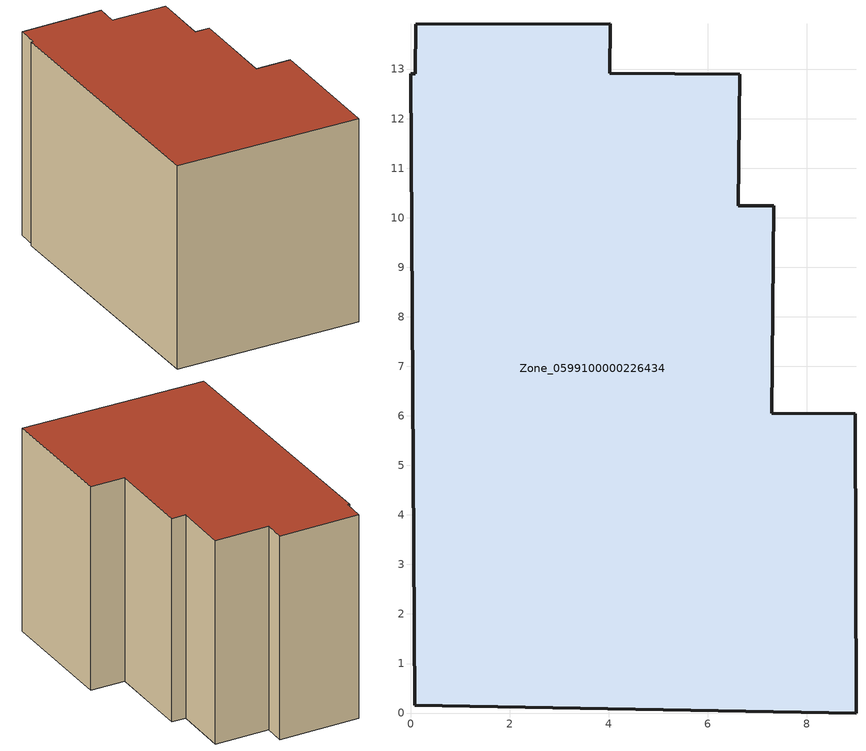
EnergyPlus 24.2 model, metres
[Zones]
Zone_0599100000226434
 floor ground (C_G): 0.1,12.9 0.11,13.9 4.03,13.91 4.02,12.91 6.65,12.89 6.62,10.24 7.33,10.24 7.29,6.06 8.98,6.04 8.99,0 0.09,0.15 0,12.9 z0
 wall outside (C_F): 6.62,10.24 6.65,12.89 4.02,12.91 4.03,13.91 0.11,13.9 0.1,12.9 0,12.9 0.09,0.15 8.99,0 8.98,6.04 7.29,6.06 7.33,10.24 6.62,10.24 z0:10.02
 roof outside (C_R): 8.99,0 8.98,6.04 7.29,6.06 7.33,10.24 6.62,10.24 6.65,12.89 4.02,12.91 4.03,13.91 0.11,13.9 0.1,12.9 0,12.9 0.09,0.15 z10.02
[BUILDING]
Pand.0599100000226434: North Axis=0; Terrain=City; Loads Convergence Tolerance Value=0.04; Temperature Convergence Tolerance Value=0.4; Solar Distribution=FullExterior; Maximum Number of Warmup Days=25; Minimum Number of Warmup Days=1
[Site:Location]
Rotterdam.The.Hague.AP_ZH_NLD Design_Conditions: Latitude=51.96; Longitude=4.45; Time Zone=1; Elevation=-4.5
[SITE:GROUNDTEMPERATURE:BUILDINGSURFACE]
18, 18, 18, 18, 18, 18, 18, 18, 18, 18, 18, 18
[MATERIAL] Thermal Absorptance=0.9; Solar Absorptance=0.7; Visible Absorptance=0.7
Name | Roughness | Thickness | Conductivity | Density | Specific Heat
G.TC.1946 | MediumSmooth | 0.15 | 1 | 540 | 1210
F.TC.1946 | Rough | 0.3 | 0.857143 | 1920 | 840
R.TC.1946 | MediumRough | 0.2 | 0.909091 | 1500 | 1000
[CONSTRUCTION]
C_G: G.TC.1946
C_F: F.TC.1946
C_R: R.TC.1946
[ZONE]
Zone_0599100000226434: Type=1; Multiplier=1; Ceiling Height=Autocalculate; Volume=Autocalculate; Floor Area=autocalculate; Part of Total Floor Area=Yes
[ZONEINFILTRATION:DESIGNFLOWRATE]
Infil_Zone_0599100000226434: Zone or ZoneList or Space or SpaceList=Zone_0599100000226434; Schedule=AlwaysOn; Design Flow Rate Calculation Method=Flow/Area; Flow Rate per Floor Area=0.003; Constant Term Coefficient=1; Temperature Term Coefficient=0; Velocity Term Coefficient=0; Velocity Squared Term Coefficient=0
[HVACTEMPLATE:ZONE:IDEALLOADSAIRSYSTEM]
Zone_0599100000226434: Maximum Heating Supply Air Temperature=50; Minimum Cooling Supply Air Temperature=13; Maximum Heating Supply Air Humidity Ratio=0.0156; Minimum Cooling Supply Air Humidity Ratio=0.0077; Heating Limit=NoLimit; Cooling Limit=NoLimit; Dehumidification Control Type=ConstantSensibleHeatRatio; Cooling Sensible Heat Ratio=0.7; Dehumidification Setpoint=60; Humidification Control Type=None; Humidification Setpoint=30; Outdoor Air Method=None; Outdoor Air Flow Rate per Person=0.00944; Outdoor Air Flow Rate per Zone Floor Area=0; Outdoor Air Flow Rate per Zone=0; Demand Controlled Ventilation Type=None; Outdoor Air Economizer Type=NoEconomizer; Heat Recovery Type=None; Sensible Heat Recovery Effectiveness=0.7; Latent Heat Recovery Effectiveness=0.65
[ZONECONTROL:THERMOSTAT]
ThermostatControl_Zone_0599100000226434: Zone or ZoneList=Zone_0599100000226434; Control Type Schedule=DualSetpointControlType; Control 1=Thermostat_Zone_0599100000226434; Temperature Difference Between Cutout And Setpoint=0
[THERMOSTATSETPOINT:DUALSETPOINT]
Thermostat_Zone_0599100000226434: Heating Setpoint Temperature Schedule=HeatingSetpoint_Zone_0599100000226434; Cooling Setpoint Temperature Schedule=CoolingSetpoint_Zone_0599100000226434
[SCHEDULE:COMPACT]
HeatingSetpoint_Zone_0599100000226434: Through: 12/31, For: AllDays, Until: 24:00, 21
CoolingSetpoint_Zone_0599100000226434: Through: 12/31, For: AllDays, Until: 24:00, 24
DualSetpointControlType: Through: 12/31, For: AllDays, Until: 24:00, 4
AlwaysOn: Through: 12/31, For: AllDays, Until: 24:00, 1
